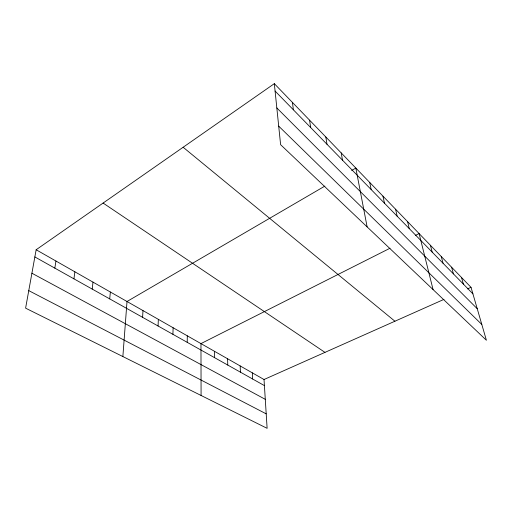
<?xml version="1.0" encoding="UTF-8"?>
<svg xmlns="http://www.w3.org/2000/svg" width="512" height="512" viewBox="0 0 512 512"><rect width="100%" height="100%" fill="white"/><g stroke="black" fill="none" stroke-linecap="round" stroke-linejoin="round"><path stroke-width="0.77" d="M187.219 342.336L187.296 335.821M172.928 334.323L173.101 327.738M158.067 325.997L158.342 319.334M142.598 317.331L142.989 310.592M122.867 356.557L127.014 301.491L324.87 186.099M109.715 298.899L110.362 292.013M92.211 289.082L92.998 282.125M73.933 278.842L74.88 271.808M54.835 268.134L55.949 261.024M36.147 249.754L25.6 308.16L267.123 428.333L264.026 379.514L36.147 249.754L274.323 83.667L471.021 287.328L486.4 340.262L280.614 144.685L274.323 83.667M351.686 170.464L355.821 168.051L367.13 226.906M390.022 248.237L200.966 343.603L201.082 395.475M415.552 235.354L419.098 233.568L433.069 289.581M264.026 379.514L444.013 299.36M467.475 288.909L471.021 287.328M28.768 290.63L266.202 413.85M31.91 273.222L265.28 399.328M34.854 256.934L264.41 385.606M103.104 203.059L324.96 352.378M183.136 147.251L394.906 321.222M278.707 126.15L481.811 324.461M276.826 107.936L477.229 308.704M275.085 91.059L472.928 293.882M461.51 277.485L463.392 284.109M451.597 267.213L453.44 273.907M441.242 256.493L443.046 263.251M430.419 245.286L432.186 252.115M407.603 221.664L409.267 228.621M395.565 209.203L397.171 216.224M382.95 196.141L384.493 203.226M369.722 182.438L371.187 189.581M341.21 152.915L342.496 160.166M325.818 136.979L326.995 144.275M309.587 120.179L310.643 127.514M292.448 102.432L293.37 109.798M252.314 372.845L252.634 379.002M240.173 365.933L240.429 372.16M227.584 358.765L227.77 365.062M214.528 351.328L214.624 357.702"/></g></svg>
